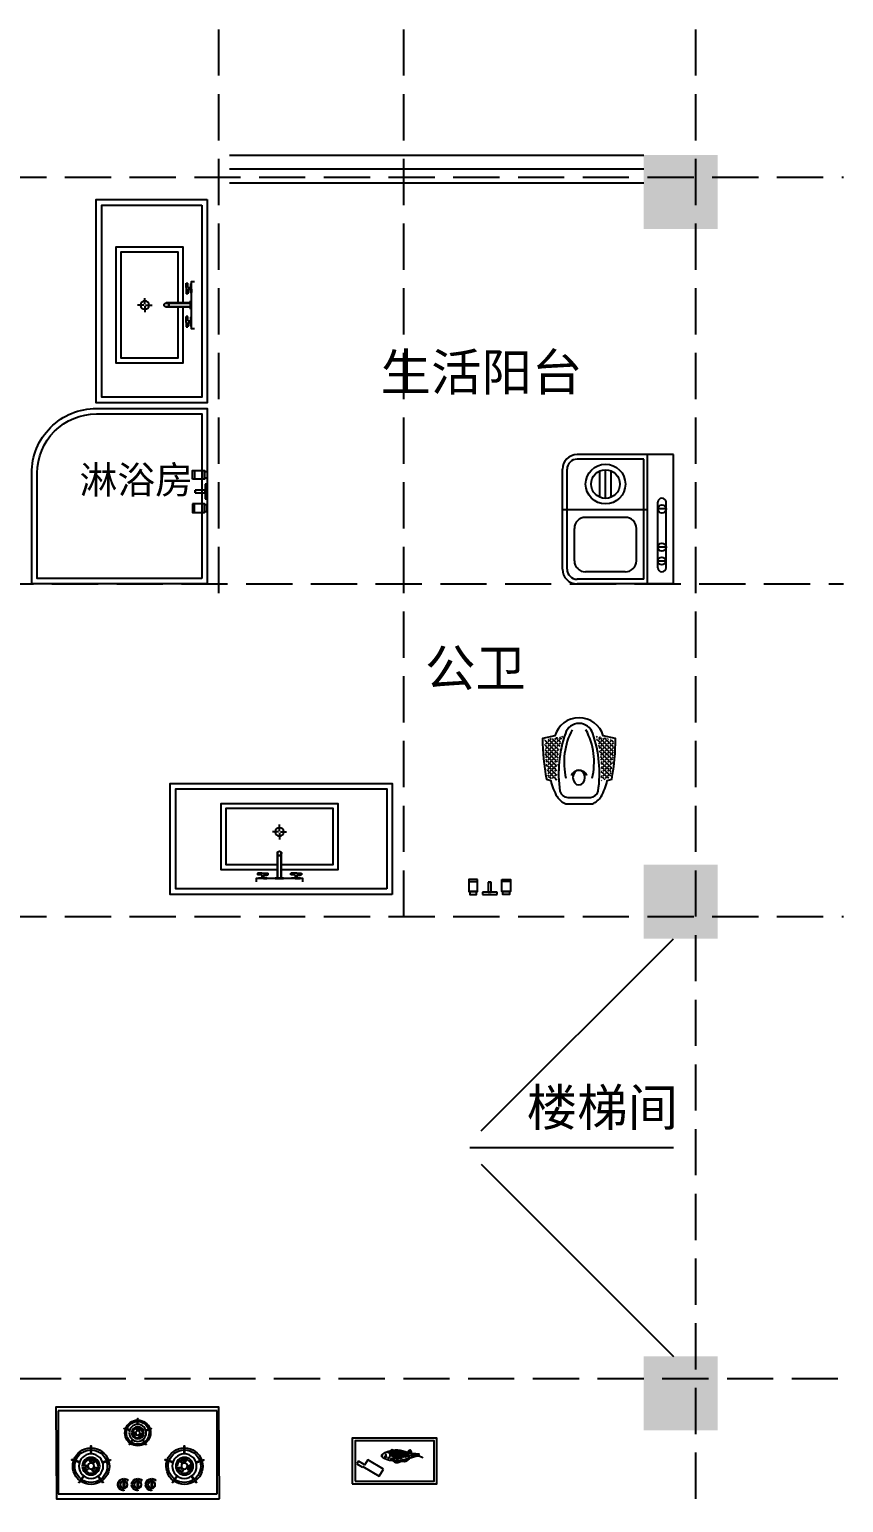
# Model space of a CAD drawing. Header units: millimetres. Extents: x -807114 to 42513, y -468455 to -61603.
# Drawn here: x -14512 to -10110, y -172318 to -164347 of the extents above; entities that cross this region are included whole.
import ezdxf

# ---------------------------------------------------------------- set-up
doc = ezdxf.new("R2010")
doc.units = ezdxf.units.MM
doc.header["$LTSCALE"] = 1000
doc.linetypes.add('DASH', pattern=[0.35, 0.25, -0.1])
doc.linetypes.add('HIDDEN', pattern=[9.525, 6.35, -3.175])
for name, color, linetype in [('FF-FIXT', 31, 'Continuous'), ('FF-FURN', 51, 'Continuous'), ('KITCHEN', 2, 'Continuous'), ('KL截面', 30, 'Continuous'), ('P-活动家具', 134, 'Continuous'), ('建-楼梯', 2, 'Continuous'), ('建-轴', 1, 'Continuous')]:
    doc.layers.add(name, color=color, linetype=linetype)
doc.styles.add('D', font='simhei.ttf', dxfattribs={"width": 0.75, "height": 7})

# ---------------------------------------------------------------- blocks, each defined once
blk = doc.blocks.new('A$C565A4CBB')
at = {"layer": 'P-活动家具', "color": 250}
for p, q in [((69.4, 88.5), (47, 50.2)), ((157.8, 36.7), (69.4, 88.5)), ((0, 0), (-12.5, 0.6)), ((10.8, -5.6), (0, 0)), ((47, 50.2), (132.1, 0.3)), ((132.1, 0.3), (149, 29.2)), ((149, 29.2), (152.3, 27.3)), ((152.3, 27.3), (151.3, 25.5)), ((151.3, 25.5), (182.5, 7.2)), ((157.8, 36.7), (159.2, 39)), ((190.4, 20.6), (159.2, 39)), ((182.5, 7.2), (190.4, 20.6)), ((-109.4, -20.6), (-121.5, -20.8)), ((-121.5, -20.8), (-110, -21.2)), ((-110, -21.2), (-100.1, -23.9)), ((-98.4, -23.9), (-109.4, -20.6)), ((-90.4, -16.1), (-95.4, -16.5)), ((-95.4, -16.5), (-90.4, -16.7)), ((-76.2, -24.4), (-90.4, -16.1)), ((-90.4, -16.7), (-77.8, -24.3)), ((-76.8, -12), (-65.7, -25.1)), ((-63.9, -25.2), (-76.8, -12)), ((-64.7, -12.1), (-56, -25.8)), ((-53.5, -25.9), (-64.7, -12.1)), ((-54.2, -8.2), (-41.9, -26.3)), ((-40.2, -26.3), (-54.2, -8.2)), ((-51.4, -44.7), (-48.1, -28.4)), ((-46.8, -28.4), (-51, -45.1)), ((-47.9, -5.1), (-34, -26.1)), ((-31.3, -26), (-47.9, -5.1)), ((-44, -44.9), (-41.1, -28.5)), ((-39.8, -28.5), (-42.8, -45.4)), ((-37.2, -4.5), (-21.9, -25.3)), ((-20.4, -25.1), (-37.2, -4.5)), ((-33.4, -42.3), (-33.5, -28.3)), ((-32.3, -28.2), (-31.9, -42.2)), ((-27.6, -1.9), (-9.9, -23.9)), ((-8, -23.6), (-27.6, -1.9)), ((-24.6, -42.9), (-25.8, -27.8)), ((-24.9, -27.7), (-23.5, -42.9)), ((-20.2, -41), (-19.7, -27.3)), ((-18.6, -27.1), (-19.6, -41.2)), ((-17.1, -50.7), (-13.5, -38.6)), ((-13.2, -39.6), (-17.1, -50.7)), ((-1.2, -2.1), (-17, -0.7)), ((-13.5, -38.6), (-14.9, -26.7)), ((-13.9, -3), (0.5, -22.4)), ((1.7, -22.2), (-13.9, -3)), ((-12.8, -26.5), (-13.2, -39.6)), ((-1.2, -4), (-9.1, -1.4)), ((-5.2, -4.9), (-7.7, -4.3)), ((7.2, -8.9), (-5.2, -4.9)), ((7.2, -6.2), (-1.2, -2.1)), ((7.2, -35), (3.3, -24.2)), ((4.4, -24), (8.4, -36.5)), ((7.6, -41.2), (7.2, -35)), ((8.4, -36.5), (7.9, -46.3))]:
    blk.add_line(p, q, dxfattribs=at)
at = {"layer": 'P-活动家具'}
for p, q in [((-53.7, -48.2), (-51.4, -44.7)), ((-51, -45.1), (-53.7, -48.2)), ((-45.7, -49.7), (-44, -44.9)), ((-42.8, -45.4), (-45.7, -49.7)), ((-31.9, -42.2), (-35.6, -52.1)), ((-35.6, -52.1), (-33.4, -42.3)), ((-26.7, -51.2), (-24.6, -42.9)), ((-23.5, -42.9), (-26.7, -51.2)), ((-22.1, -50), (-20.2, -41)), ((-19.6, -41.2), (-22.1, -50)), ((7.9, -46.3), (7.6, -41.2))]:
    blk.add_line(p, q, dxfattribs=at)
at = {"layer": 'P-活动家具', "color": 250}
blk.add_lwpolyline([(215.2, 129.9), (-242.4, 129.9), (-242.4, -118.1), (215.2, -118.1)], close=True, dxfattribs=at)
at = {"layer": 'P-活动家具'}
blk.add_lwpolyline([(200.2, 114.9), (-227.4, 114.9), (-227.4, -103.1), (200.2, -103.1)], close=True, dxfattribs=at)
at = {"layer": 'P-活动家具', "color": 250}
for points in [[(-66, -1.4), (-75.9, 3.2)], [(-58, 0.3), (-69.5, 6.1), (-51.6, 0.9), (-59.1, 6.1)], [(-45.3, 2.7), (-50.5, 6.1)], [(-34.3, 3.8), (-40.1, 9)], [(-25.7, 6.1), (-32, 10.7)], [(-14.7, 4.4), (-25.7, 12.5)], [(-10.7, 6.1), (-19.3, 12.5)], [(-127.8, -27.9), (-138.2, -27.2), (-145.9, -27.9), (-130, -27.8)], [(-127.8, -25.7), (-143.3, -23.9), (-130.3, -26.6)], [(-130, -27.8), (-143.1, -31.2), (-129, -27.8)], [(-126.3, -27.8), (-132.2, -30.9), (-127.8, -27.9)], [(-99.2, -26.1), (-112.2, -32.5), (-103.6, -26.3)], [(-83.9, -37.7), (-100.7, -43.5)], [(-79.9, -26.3), (-93.1, -37.1), (-82.1, -26.2)], [(-83.4, -6.6), (-90.3, -5.4)], [(-72.4, -3.1), (-82.8, -0.8)], [(-66.3, -27.2), (-75.2, -38.3), (-68.6, -27.1)], [(-56.9, -27.9), (-62, -42.9), (-64.5, -44.3), (-58.3, -27.8)], [(5.5, -38.3), (-12.4, -40.6)], [(2.6, -40.6), (-6, -46.3)], [(-3.9, -25.2), (-1.2, -40.9), (-5, -49.8), (-2.7, -41.1), (-4.9, -25.4)]]:
    blk.add_lwpolyline(points, dxfattribs=at)
at = {"layer": 'P-活动家具'}
for points in [[(-88, -41.2), (-100.7, -51)], [(4.3, -41.7), (0.9, -49.8)]]:
    blk.add_lwpolyline(points, dxfattribs=at)
at = {"layer": 'P-活动家具', "color": 250}
for radius in [4.08, 2.31]:
    blk.add_circle((34.9, -17.5), radius, dxfattribs=at)
for centre, radius, start, end in [((35.6, -26.6), 4.09, 96.51953, 204.42355), ((33.7, -27.1), 2.13, 214.14344, 63.86243), ((35, -17.6), 1.85, 192.76632, 336.29893), ((35.1, -17.5), 1.48, 221.42004, 2.14891), ((35.7, -24), 1.59, 109.69652, 226.34551)]:
    blk.add_arc(centre, radius, start, end, dxfattribs=at)
for points in [[(56.4, -17.5), (47.7, -11.7), (-104.6, -13.4), (-149.6, -20.4), (-166.9, -11.1)], [(-6, 4.4), (-19.9, 14.2), (-26.2, 14.8), (-36.6, 12.5), (-49.9, 7.8), (-73.5, 7.3), (-94.3, -10)], [(56.9, -26.1), (48.3, -32.5), (-57.9, -49.8), (-108.6, -34.8), (-133.4, -33.6), (-149, -33.6)], [(9.1, -21.1), (-41.2, -26.3), (-83.9, -24), (-101.2, -24), (-127.8, -25.7)], [(9.1, -23.3), (-41.2, -28.5), (-83.9, -26.2), (-101.2, -26.2), (-127.8, -27.9)], [(-78.7, -37.1), (-88.5, -36.5), (-104.1, -43.5), (-100.1, -47.5), (-101.2, -51), (-90.3, -48.1), (-82.2, -40), (-78.7, -38.9), (-78.7, -36.5)], [(7.2, -36.5), (-2, -37.1), (-11.8, -38.9), (-6.6, -47.5), (0.3, -54.4), (6.1, -46.9), (7.8, -39.4), (9.5, -37.1), (8.4, -36.5)], [(24.5, -10), (15.9, -11.8), (13.6, -34.8), (22.2, -39.4)], [(56.9, -26.1), (57.4, -23.9), (53.9, -23.3), (53.4, -20.4), (56.8, -20.4), (57.4, -19.3), (56.4, -17.5)]]:
    blk.add_spline(points, degree=3, dxfattribs=at)
blk = doc.blocks.new('A$C15EF7CB2')
at = {"color": 2}
blk.add_arc((9.6, 96.3), 1.16, 0.00068, 180.00068, dxfattribs=at)
at = {"layer": 'KITCHEN', "color": 251}
for p, q in [((-420.4, -309.5), (-420.4, 140.5)), ((-420.4, 140.5), (439.6, 140.5)), ((439.6, 140.5), (439.6, -309.5)), ((439.6, -309.5), (-420.4, -309.5))]:
    blk.add_line(p, q, dxfattribs=at)
at = {"layer": 'KITCHEN', "color": 2, "linetype": 'HIDDEN'}
for p, q in [((-65.4, -289.5), (-65.4, -292.5)), ((9.6, -289.5), (9.6, -292.5))]:
    blk.add_line(p, q, dxfattribs=at)
at = {"layer": 'P-活动家具'}
for p, q in [((8.5, 67.9), (8.5, 96.3)), ((10.8, 67.9), (10.8, 96.3)), ((-35.8, 34.1), (-62.8, 42.8)), ((-35.1, 36.3), (-62.1, 45)), ((54.3, 36.3), (81.4, 45)), ((55, 34.1), (82.1, 42.8)), ((-244.5, -91.8), (-244.5, -51.2)), ((-241.2, -91.8), (-241.2, -51.2)), ((-19.1, -17.1), (-35.9, -40.1)), ((-17.3, -18.5), (-34, -41.5)), ((36.5, -18.5), (53.2, -41.5)), ((38.4, -17.1), (55.1, -40.1)), ((260.5, -91.8), (260.5, -51.2)), ((263.8, -91.8), (263.8, -51.2)), ((-307.7, -140.1), (-346.4, -127.6)), ((-306.7, -137), (-345.3, -124.5)), ((-179, -137), (-140.4, -124.5)), ((-178, -140.1), (-139.4, -127.6)), ((197.3, -140.1), (158.6, -127.6)), ((198.3, -137), (159.7, -124.4)), ((326, -137), (364.6, -124.4)), ((327, -140.1), (365.6, -127.6)), ((-284, -213.2), (-307.9, -246.1)), ((-281.3, -215.2), (-305.2, -248.1)), ((-204.4, -215.2), (-180.6, -248.1)), ((-201.8, -213.2), (-177.9, -246.1)), ((-66.9, -229.5), (-66.9, -226.5)), ((-63.9, -229.5), (-63.9, -226.5)), ((-11.6, -238.3), (-13.7, -236.1)), ((8.1, -229.5), (8.1, -226.5)), ((11.1, -229.5), (11.1, -226.5)), ((63.4, -238.3), (61.3, -236.1)), ((83.1, -229.5), (83.1, -226.5)), ((86.1, -229.5), (86.1, -226.5)), ((221, -213.2), (197.1, -246.1)), ((223.7, -215.2), (199.8, -248)), ((300.6, -215.2), (324.4, -248)), ((303.2, -213.2), (327.1, -246.1)), ((-35.4, -258), (-32.4, -258)), ((-35.4, -261), (-32.4, -261)), ((39.6, -258), (42.6, -258)), ((39.6, -261), (42.6, -261)), ((84.6, -289.5), (84.6, -292.5)), ((114.6, -258), (117.6, -258)), ((114.6, -261), (117.6, -261))]:
    blk.add_line(p, q, dxfattribs=at)
at = {"layer": 'P-活动家具', "color": 250}
for p, q in [((-86.6, -238.3), (-88.7, -236.1)), ((-68.4, -242.2), (-68.4, -276.7)), ((-62.4, -242.2), (-62.4, -276.7)), ((6.6, -242.2), (6.6, -276.7)), ((12.6, -242.2), (12.6, -276.7)), ((81.6, -242.2), (81.6, -276.7)), ((87.6, -242.2), (87.6, -276.7))]:
    blk.add_line(p, q, dxfattribs=at)
at = {"layer": 'P-活动家具'}
blk.add_lwpolyline([(-432.7, -336.9), (-429.4, 160.5), (452, 160.5), (448.8, -336.9)], close=True, dxfattribs=at)
for centre, radius in [((9.6, 20.5), 46.2), ((-242.9, -159.5), 66), ((262.1, -159.5), 66)]:
    blk.add_circle(centre, radius, dxfattribs=at)
at = {"layer": 'P-活动家具', "color": 250}
for centre, radius in [((9.6, 20.5), 33.1), ((9.6, 20.5), 26.9), ((9.6, 20.5), 11.6), ((-242.9, -159.5), 47.3), ((-242.9, -159.5), 38.5), ((-242.9, -159.5), 16.5), ((262.1, -159.5), 47.3), ((262.1, -159.5), 38.5), ((262.1, -159.5), 16.5), ((-65.4, -259.5), 20), ((9.6, -259.5), 20), ((84.6, -259.5), 20)]:
    blk.add_circle(centre, radius, dxfattribs=at)
at = {"layer": 'P-活动家具'}
for centre, radius, start, end in [((9.6, 20.5), 69.3, 90.95565, 161.0457), ((9.6, 20.5), 61.6, 91.07504, 160.92632), ((9.6, 20.5), 69.3, 18.95565, 89.0457), ((9.6, 20.5), 61.6, 19.07504, 88.92632), ((-62.5, 43.9), 1.16, 72.00068, 252.00068), ((9.6, 20.5), 69.3, 162.95565, 233.0457), ((9.6, 20.5), 61.6, 163.07504, 232.92632), ((-35.4, 35.2), 1.16, 252.00068, 72.00068), ((9.6, 67.9), 1.16, 180.00068, 0.00068), ((9.6, 20.5), 61.6, 307.07504, 16.92632), ((9.6, 20.5), 69.3, 306.95565, 17.0457), ((54.7, 35.2), 1.16, 108.00068, 288.00068), ((81.7, 43.9), 1.16, 288.00068, 108.00068), ((-242.9, -159.5), 99, 90.95565, 161.0457), ((-242.9, -159.5), 88, 91.07504, 160.92632), ((-242.9, -51.2), 1.65, 0.00068, 180.00068), ((-242.9, -159.5), 99, 18.95565, 89.0457), ((-242.9, -159.5), 88, 19.07504, 88.92632), ((-34.9, -40.8), 1.16, 144.00068, 324.00068), ((9.6, 20.5), 69.3, 234.95565, 305.0457), ((9.6, 20.5), 61.6, 235.07504, 304.92632), ((-18.2, -17.8), 1.16, 324.00068, 144.00068), ((37.5, -17.8), 1.16, 36.00068, 216.00068), ((54.2, -40.8), 1.16, 216.00068, 36.00068), ((262.1, -159.5), 99, 90.95565, 161.0457), ((262.1, -159.5), 88, 91.07504, 160.92632), ((262.1, -51.2), 1.65, 0.00068, 180.00068), ((262.1, -159.5), 99, 18.95565, 89.0457), ((262.1, -159.5), 88, 19.07504, 88.92632), ((-345.9, -126), 1.65, 72.00068, 252.00068), ((-242.9, -159.5), 99, 162.95565, 233.0457), ((-242.9, -159.5), 88, 163.07504, 232.92632), ((-307.2, -138.6), 1.65, 252.00068, 72.00068), ((-242.9, -91.8), 1.65, 180.00068, 0.00068), ((-242.9, -159.5), 88, 307.07504, 16.92632), ((-242.9, -159.5), 99, 306.95565, 17.0457), ((-178.5, -138.6), 1.65, 108.00068, 288.00068), ((-139.9, -126), 1.65, 288.00068, 108.00068), ((159.1, -126), 1.65, 72.00068, 252.00068), ((262.1, -159.5), 99, 162.95565, 233.0457), ((262.1, -159.5), 88, 163.07504, 232.92632), ((197.8, -138.6), 1.65, 252.00068, 72.00068), ((262.1, -91.8), 1.65, 180.00068, 0.00068), ((262.1, -159.5), 88, 307.07504, 16.92632), ((262.1, -159.5), 99, 306.95565, 17.0457), ((326.5, -138.6), 1.65, 108.00068, 288.00068), ((365.1, -126), 1.65, 288.00068, 108.00068), ((-242.9, -159.5), 88, 235.07504, 304.92632), ((-282.6, -214.2), 1.65, 324.00068, 144.00068), ((-203.1, -214.2), 1.65, 36.00068, 216.00068), ((-65.4, -259.5), 33, 92.60593, 135.00068), ((-65.4, -259.5), 33, 2.60593, 87.39542), ((-65.4, -259.5), 30, 2.86666, 87.13469), ((9.6, -259.5), 33, 92.60593, 135.00068), ((9.6, -259.5), 30, 92.86666, 135.00068), ((9.6, -259.5), 33, 2.60593, 87.39542), ((9.6, -259.5), 30, 2.86666, 87.13469), ((84.6, -259.5), 33, 92.60593, 135.00068), ((84.6, -259.5), 30, 92.86666, 135.00068), ((84.6, -259.5), 33, 2.60593, 87.39542), ((84.6, -259.5), 30, 2.86666, 87.13469), ((262.1, -159.5), 88, 235.07504, 304.92632), ((222.4, -214.2), 1.65, 324.00068, 144.00068), ((301.9, -214.2), 1.65, 36.00068, 216.00068), ((-306.5, -247.1), 1.65, 144.00068, 324.00068), ((-242.9, -159.5), 99, 234.95565, 305.0457), ((-179.2, -247.1), 1.65, 216.00068, 36.00068), ((-65.4, -259.5), 33, 270.00068, 357.39542), ((-65.4, -259.5), 30, 270.00068, 357.13469), ((9.6, -259.5), 33, 270.00068, 357.39542), ((9.6, -259.5), 30, 270.00068, 357.13469), ((84.6, -259.5), 30, 270.00068, 357.13469), ((84.6, -259.5), 33, 270.00068, 357.39542), ((198.5, -247.1), 1.65, 144.00068, 324.00068), ((262.1, -159.5), 99, 234.95565, 305.0457), ((325.8, -247.1), 1.65, 216.00068, 36.00068)]:
    blk.add_arc(centre, radius, start, end, dxfattribs=at)
at = {"layer": 'P-活动家具', "color": 250}
for centre, radius, start, end in [((-7.6, 11.9), 3.85, 26.47484, 206.47484), ((9.6, 20.5), 23.1, 206.47484, 240.00068), ((9.6, 20.5), 15.4, 206.47484, 240.00068), ((0, 37.2), 3.85, 120.00068, 300.00068), ((9.6, 20.5), 23.1, 86.47484, 120.00068), ((0, 3.8), 3.85, 240.00068, 60.00068), ((9.6, 20.5), 15.4, 86.47484, 120.00068), ((10.8, 39.7), 3.85, 266.47484, 86.47484), ((25.7, 9.9), 3.85, 146.47484, 326.47484), ((9.6, 20.5), 15.4, 326.47484, 0.00068), ((28.9, 20.5), 3.85, 0.00068, 180.00068), ((9.6, 20.5), 23.1, 326.47484, 0.00068), ((-270.4, -159.5), 5.5, 0.00068, 180.00068), ((-244.6, -132), 5.5, 93.52651, 273.52651), ((-242.9, -159.5), 33, 60.00068, 93.52651), ((-242.9, -159.5), 22, 60.00068, 93.52651), ((-229.1, -135.7), 5.5, 240.00068, 60.00068), ((248.4, -135.7), 5.5, 120.00068, 300.00068), ((262.1, -159.5), 33, 86.47484, 120.00068), ((262.1, -159.5), 22, 86.47484, 120.00068), ((263.8, -132), 5.5, 266.47484, 86.47484), ((289.6, -159.5), 5.5, 0.00068, 180.00068), ((-242.9, -159.5), 33, 180.00068, 213.52651), ((-265.8, -174.7), 5.5, 213.52651, 33.52651), ((-242.9, -159.5), 22, 180.00068, 213.52651), ((-229.1, -183.3), 5.5, 120.00068, 300.00068), ((-242.9, -159.5), 22, 300.00068, 333.52651), ((-242.9, -159.5), 33, 300.00068, 333.52651), ((-218.3, -171.7), 5.5, 333.52651, 153.52651), ((-65.4, -259.5), 30, 92.86666, 135.00068), ((237.5, -171.7), 5.5, 26.47484, 206.47484), ((262.1, -159.5), 33, 206.47484, 240.00068), ((262.1, -159.5), 22, 206.47484, 240.00068), ((248.4, -183.3), 5.5, 240.00068, 60.00068), ((285.1, -174.7), 5.5, 146.47484, 326.47484), ((262.1, -159.5), 22, 326.47484, 0.00068), ((262.1, -159.5), 33, 326.47484, 0.00068), ((-65.4, -259.5), 18, 99.59474, 260.40661), ((-65.4, -242.5), 3.01, 355.12506, 184.87629), ((-65.4, -276.5), 3.01, 175.12506, 4.87629), ((-65.4, -259.5), 18, 279.59474, 80.40661), ((9.6, -259.5), 18, 99.59474, 260.40661), ((9.6, -242.5), 3.01, 355.12506, 184.87629), ((9.6, -276.5), 3.01, 175.12506, 4.87629), ((9.6, -259.5), 18, 279.59474, 80.40661), ((84.6, -259.5), 18, 99.59474, 260.40661), ((84.6, -242.5), 3.01, 355.12506, 184.87629), ((84.6, -276.5), 3.01, 175.12506, 4.87629), ((84.6, -259.5), 18, 279.59474, 80.40661)]:
    blk.add_arc(centre, radius, start, end, dxfattribs=at)
blk = doc.blocks.new('做成ACAD TuKuai0197')
at = {"linetype": 'Continuous'}
for p, q in [((69.2, 113.1), (69.2, 66.1)), ((0, -40), (0, 40)), ((0, 40), (12, 40)), ((12, 40), (12, -40)), ((12, 8), (66.3, 8)), ((12, -8), (12, 8)), ((66.3, -8), (66.3, 8)), ((66.3, 8), (66.3, -8)), ((12, -40), (0, -40)), ((66.3, -8), (12, -8)), ((69.2, -113.1), (69.2, -66.1))]:
    blk.add_line(p, q, dxfattribs=at)
for points in [[(15.9, 107.7), (0, 107.7), (0, 71.6), (15.9, 71.6)], [(79.9, 66.1), (79.9, 113.1), (15.9, 113.1), (15.9, 66.1)], [(15.9, -107.7), (0, -107.7), (0, -71.6), (15.9, -71.6)], [(79.9, -66.1), (79.9, -113.1), (15.9, -113.1), (15.9, -66.1)]]:
    blk.add_lwpolyline(points, close=True, dxfattribs=at)
blk = doc.blocks.new('A$C1C081837')
at = {"color": 35}
for p, q in [((-26.9, 115), (-26.9, 141.8)), ((-26.9, 141.8), (-16.9, 141.8)), ((-26.9, 115), (-26.9, 78.2)), ((-16.9, 115), (-16.9, 141.8)), ((-16.9, 115), (0.7, 115)), ((-16.9, 105), (0.7, 105)), ((-16.9, 105), (-16.9, 78.2)), ((-279.8, 9.8), (-319.5, 9.7)), ((-274.8, 14.9), (-274.9, 52)), ((-274.8, 4.8), (-274.6, -32.3)), ((-269.7, 9.9), (-230, 10)), ((-132.3, 20), (-152.3, 20)), ((-132.3, 22.5), (-146.2, 22.5)), ((-132.3, -2.5), (-132.3, 22.5)), ((-131.3, 21.5), (-132.3, 21.5)), ((0, 22.5), (-131.3, 22.5)), ((-131.3, -2.5), (-131.3, 22.5)), ((0, 20), (-131.3, 20)), ((0, 0), (-131.3, 0)), ((-16.9, 78.2), (-26.9, 78.2)), ((0, 35), (0, -14.9)), ((0, 35), (4.7, 35)), ((4.7, 35), (4.7, -14.9)), ((-132.3, 0), (-152.3, 0)), ((-132.3, -2.5), (-146.2, -2.5)), ((-131.3, -1.5), (-132.3, -1.5)), ((0, -2.5), (-131.3, -2.5)), ((-26.9, -95), (-26.9, -58.2)), ((-16.9, -58.2), (-26.9, -58.2)), ((-16.9, -85), (-16.9, -58.2)), ((-16.9, -85), (0.7, -85)), ((0, -14.9), (4.7, -14.9)), ((-26.9, -95), (-26.9, -121.8)), ((-26.9, -121.8), (-16.9, -121.8)), ((-16.9, -95), (0.7, -95)), ((-16.9, -95), (-16.9, -121.8))]:
    blk.add_line(p, q, dxfattribs=at)
blk.add_lwpolyline([(-46.9, 22.5), (-46.9, 359.7), (-446.9, 359.7), (-446.9, -340.3), (-46.9, -340.3), (-46.9, -2.5)])
for points in [[(-76.9, 22.5), (-76.9, 329.7), (-416.9, 329.7), (-416.9, -310.3), (-76.9, -310.3), (-76.9, -2.5)], [(4.7, 105), (4.7, 134.9), (0.7, 134.9), (0.7, 115)], [(4.7, 105), (4.7, 105), (4.7, 85.1), (0.7, 85.1), (0.7, 115)], [(24.5, -129.9), (4.7, -129.9), (4.7, 150.1), (24.5, 150.1)], [(4.8, -85), (4.8, -85), (4.8, -65.1), (0.7, -65.1), (0.7, -95)], [(4.8, -85), (4.8, -114.9), (0.7, -114.9), (0.7, -95)]]:
    blk.add_lwpolyline(points, dxfattribs=at)
at = {"color": 35, "const_width": 0.84}
blk.add_lwpolyline([(-275.2, 9.7, 1), (-274.3, 9.7, 1)], format="xyb", close=True, dxfattribs=at)
at = {"color": 35}
blk.add_circle((-274.8, 9.8), 25.2, dxfattribs=at)
blk.add_arc((-146.2, 10), 12.5, 90.00216, 270.00216, dxfattribs=at)
blk = doc.blocks.new('做成ACAD TuKuai0352')
at = {"linetype": 'Continuous'}
for p, q in [((709.3, 727.8), (189.3, 727.8)), ((709.3, 27.8), (709.3, 727.8)), ((109.3, 107.8), (109.3, 647.8)), ((709.3, 27.8), (189.3, 27.8))]:
    blk.add_line(p, q, dxfattribs=at)
at = {"color": 35}
for p, q in [((569.3, 27.8), (569.3, 727.8)), ((134.3, 107.8), (134.3, 647.8)), ((549.3, 702.8), (189.3, 702.8)), ((549.3, 52.8), (549.3, 702.8)), ((569.3, 427.8), (109.3, 427.8)), ((549.3, 52.8), (189.3, 52.8))]:
    blk.add_line(p, q, dxfattribs=at)
at = {"color": 39}
for p, q in [((312.4, 496.5), (312.4, 639.4)), ((342.4, 490.5), (342.4, 645.5)), ((372.4, 496.5), (372.4, 639.4)), ((625.2, 115.4), (625.2, 469.6)), ((669.6, 433.3), (625.2, 433.3)), ((669.6, 115.4), (669.6, 469.6)), ((174.3, 152.8), (174.3, 327.8)), ((449.3, 387.8), (234.3, 387.8)), ((509.3, 152.8), (509.3, 327.8)), ((669.6, 226.5), (625.2, 226.5)), ((449.3, 92.8), (234.3, 92.8)), ((667.2, 151.7), (625.2, 151.7))]:
    blk.add_line(p, q, dxfattribs=at)
for centre, radius in [((342.4, 568), 107.5), ((342.4, 568), 77.5), ((647.4, 433.3), 22.2), ((647.4, 226.5), 22.2), ((646.2, 151.7), 21)]:
    blk.add_circle(centre, radius, dxfattribs=at)
at = {"linetype": 'Continuous'}
for centre, start, end in [((189.3, 647.8), 90, 180), ((189.3, 107.8), 180, 270)]:
    blk.add_arc(centre, 80, start, end, dxfattribs=at)
at = {"color": 35}
for centre, start, end in [((189.3, 647.8), 90, 180), ((189.3, 107.8), 180, 270)]:
    blk.add_arc(centre, 55, start, end, dxfattribs=at)
at = {"color": 39}
for centre, radius, start, end in [((647.4, 469.6), 22.2, 0, 180), ((234.3, 327.8), 60, 90, 180), ((449.3, 327.8), 60, 0, 90), ((234.3, 152.8), 60, 180, 270), ((449.3, 152.8), 60, 270, 0), ((647.4, 115.4), 22.2, 180, 0)]:
    blk.add_arc(centre, radius, start, end, dxfattribs=at)
blk = doc.blocks.new('做成ACAD TuKuai0155')
h = blk.add_hatch()
h.set_pattern_fill('ANGLE', color=39, scale=2.5, angle=135, style=0)
h.set_pattern_definition([(225, (-14808.335, 17084.465), (-12.347852, 12.347852), [12.7, -4.7625]), (135, (-14808.335, 17084.465), (12.347852, 12.347852), [12.7, -4.7625])])
h.paths.add_polyline_path([(124.5, 119.2), (141.6, 168, -0.045709), (345.3, 187), (359.4, 122.4), (366.6, 89.5, 0.092905)])
h = blk.add_hatch()
h.set_pattern_fill('ANGLE', color=39, scale=2.5, angle=135, style=0)
h.set_pattern_definition([(135, (-14808.335, -17084.465), (-12.347852, -12.347852), [12.7, -4.7625]), (225, (-14808.335, -17084.465), (12.347852, -12.347852), [12.7, -4.7625])])
h.paths.add_polyline_path([(124.5, -119.2), (141.6, -168, 0.045709), (345.3, -187), (359.4, -122.4), (366.6, -89.5, -0.092905)])
at = {"linetype": 'Continuous'}
blk.add_lwpolyline([(0, -72.1), (0, 72.1, -0.163007), (39, 119.1, -0.073896), (125.7, 152.7), (134.1, 176.7, -0.048782), (353.4, 197), (367.9, 130.5, -0.751887), (367.9, -130.5), (353.4, -197, -0.048782), (134.1, -176.7), (125.7, -152.7, -0.073896), (39, -119.1, -0.163007), (0, -72.1, -1.459618)], format="xyb", dxfattribs=at)
at = {"color": 35, "linetype": 'ByBlock'}
blk.add_lwpolyline([(35, -61.1), (35, 61.1, -0.345863), (68, 103.1, -0.122363), (381, 74.1, -0.728701), (381, -74.1, -0.122363), (68, -103.1, -0.345863), (35, -61.1, -792228335927.83667)], format="xyb", dxfattribs=at)
at = {"color": 39}
blk.add_arc((141.2, 0), 41.8, 286.41295, 73.58705, dxfattribs=at)
at = {"color": 39, "extrusion": (0, 0, -1)}
for centre, major_axis, start_param, end_param in [((224.4, -294.8), (265.9, 265.9), -1.017215, -0.296453), ((224.4, 294.8), (-265.9, 265.9), 3.438045, 4.158807)]:
    blk.add_ellipse(centre, major_axis=major_axis, ratio=1, start_param=start_param, end_param=end_param, dxfattribs=at)
at = {"color": 39}
blk.add_ellipse((142.5, -0.7), major_axis=(-40.5, -0.2), ratio=0.795977, dxfattribs=at)

msp = doc.modelspace()

# ---------------------------------------------------------------- hatches: boundary and pattern name
h = msp.add_hatch(color=251)
h.dxf.hatch_style = 1
h.paths.add_polyline_path([(-11190.2, -165427.2), (-10790.2, -165427.2), (-10790.2, -165027.2), (-11190.2, -165027.2)])
h = msp.add_hatch(color=251)
h.dxf.hatch_style = 1
h.paths.add_polyline_path([(-11190.2, -168867.2), (-10790.2, -168867.2), (-10790.2, -169267.2), (-11190.2, -169267.2)])
h = msp.add_hatch(color=251)
h.dxf.hatch_style = 1
h.paths.add_polyline_path([(-11190.2, -171527.2), (-10790.2, -171527.2), (-10790.2, -171927.2), (-11190.2, -171927.2)])

# ---------------------------------------------------------------- linework, layer by layer
at = {"layer": 'FF-FIXT', "ltscale": 3}
for p, q in [((-13430.2, -165027.2), (-11190.2, -165027.2)), ((-13430.2, -165102.2), (-11190.2, -165102.2)), ((-13430.2, -165177.2), (-11190.2, -165177.2))]:
    msp.add_line(p, q, dxfattribs=at)
for points in [[(-13550.2, -165267.2), (-13550.2, -166367.2), (-14150.7, -166367.2), (-14150.7, -165267.2)], [(-12550.2, -169027.2), (-13750.2, -169027.2), (-13750.2, -168426.8), (-12550.2, -168426.8)]]:
    msp.add_lwpolyline(points, close=True, dxfattribs=at)
at = {"layer": 'FF-FIXT', "color": 251, "ltscale": 3}
for points in [[(-13580.2, -165297.2), (-13580.2, -166337.2), (-14120.7, -166337.2), (-14120.7, -165297.2)], [(-12580.2, -168997.2), (-13720.2, -168997.2), (-13720.2, -168456.8), (-12580.2, -168456.8)]]:
    msp.add_lwpolyline(points, close=True, dxfattribs=at)
at = {"layer": 'FF-FIXT', "ltscale": 3}
msp.add_lwpolyline([(-13550.2, -167347.2), (-14499.7, -167347.2), (-14499.7, -166747.7, -0.414214), (-14149.7, -166397.7), (-13550.2, -166397.7)], format="xyb", close=True, dxfattribs=at)
at = {"layer": 'FF-FIXT', "color": 251, "ltscale": 3}
msp.add_lwpolyline([(-13580.2, -167317.2), (-14469.7, -167317.2), (-14469.7, -166747.7, -0.414214), (-14149.7, -166427.7), (-13580.2, -166427.7)], format="xyb", close=True, dxfattribs=at)
at = {"layer": '建-楼梯'}
for p, q in [((-12070.2, -170307.2), (-11030.2, -169267.2)), ((-12130.2, -170397.2), (-11030.2, -170397.2)), ((-12070.2, -170487.2), (-11030.2, -171527.2))]:
    msp.add_line(p, q, dxfattribs=at)
at = {"layer": '建-轴', "linetype": 'DASH'}
for p, q in [((-13490.2, -164347.2), (-13490.2, -167407.2)), ((-12490.2, -164347.2), (-12490.2, -169228.1)), ((-10910.2, -164347.2), (-10910.2, -178907.2)), ((-24470.2, -165147.2), (-10110.2, -165147.2)), ((-15790.2, -167347.2), (-10110.2, -167347.2)), ((-24470.2, -169147.2), (-10110.2, -169147.2)), ((-18790.2, -171647.2), (-10110.2, -171647.2))]:
    msp.add_line(p, q, dxfattribs=at)

# ---------------------------------------------------------------- block references
at = {"layer": 'FF-FIXT', "ltscale": 3, "xscale": -0.9, "yscale": 0.9, "zscale": 0.9}
for p, rotation in [((-13640.8, -165829.5), 180), ((-13151, -168936.7), 89.9999999999997)]:
    msp.add_blockref('A$C1C081837', p, dxfattribs=dict(at, rotation=rotation))
at = {"layer": 'FF-FIXT', "linetype": 'Continuous', "ltscale": 1000}
msp.add_blockref('做成ACAD TuKuai0352', (-11739.5, -167375), dxfattribs=at)
at = {"layer": 'FF-FIXT', "ltscale": 3, "xscale": -1}
msp.add_blockref('做成ACAD TuKuai0197', (-13550.2, -166847.2), dxfattribs=at)
at = {"layer": 'FF-FIXT', "ltscale": 3, "xscale": -1, "rotation": 270}
for name, p in [('做成ACAD TuKuai0155', (-11540.2, -168537.2)), ('做成ACAD TuKuai0197', (-12023.1, -169027.2))]:
    msp.add_blockref(name, p, dxfattribs=at)
at = {"layer": 'FF-FURN', "linetype": 'Continuous', "xscale": -1}
msp.add_blockref('A$C15EF7CB2', (-13916.7, -171961.3), dxfattribs=at)
at = {"layer": 'FF-FURN', "linetype": 'Continuous', "rotation": 180}
msp.add_blockref('A$C565A4CBB', (-12551, -172086.9), dxfattribs=at)

# ---------------------------------------------------------------- texts
at = {"layer": 'KL截面', "linetype": 'ByBlock', "style": 'D'}
for s, height, p in [('生活阳台', 200, (-12613.1, -166301.3)), ('淋浴房', 150, (-14241.2, -166859)), ('公卫', 200, (-12373, -167902.1)), ('楼梯间', 200, (-11823, -170279.9))]:
    msp.add_text(s, height=height, dxfattribs=at).set_placement(p)

doc.saveas('drawing.dxf')
